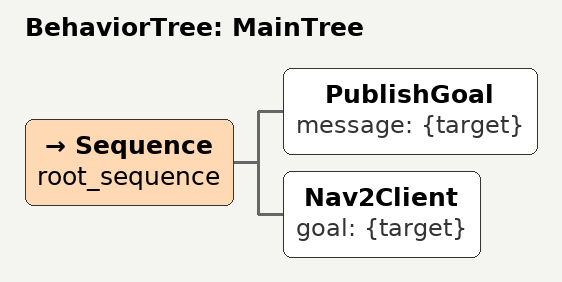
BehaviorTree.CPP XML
<root main_tree_to_execute = "MainTree">
    <BehaviorTree ID="MainTree">
        <Sequence name="root_sequence">
            <PublishGoal message="{target}"/>
            <Nav2Client goal="{target}" />
        </Sequence>
    </BehaviorTree>
</root>
